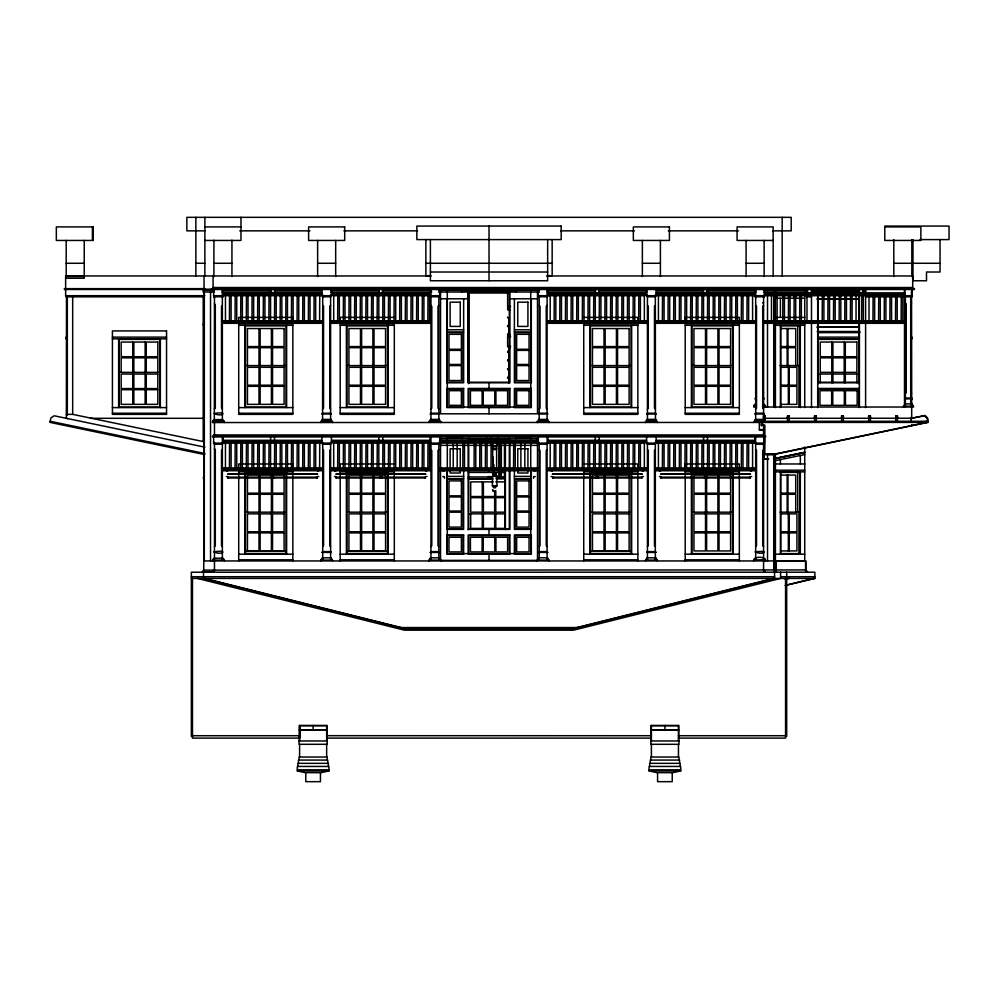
<?xml version="1.0" encoding="UTF-8"?>
<svg xmlns="http://www.w3.org/2000/svg" width="999" height="999" viewBox="0 0 999 999"><rect width="100%" height="100%" fill="white"/><g stroke="black" fill="none" stroke-linecap="round" stroke-linejoin="round"><path stroke-width="1.5" d="M468.156 382.804L468.169 292.045L468.156 382.792L509.877 382.792L509.877 292.033M468.731 292.045L468.731 382.242L509.315 382.23L509.315 291.184M761.463 425.774L761.463 421.278L927.859 421.278L927.859 422.402L773.151 454.632L762.924 454.632M762.587 425.187L762.587 422.402M765.259 418.294L765.259 415.784L763.573 415.784L763.573 417.969L765.259 417.969L765.259 421.328M761.463 424.2L761.463 425.399L763.86 425.399L763.86 459.153L768.506 459.153M764.847 453.946L764.847 425.187L761.463 425.187M765.259 417.969L765.259 415.784M787.524 421.328L787.512 415.784L789.21 415.784L789.21 418.281M789.21 421.328L789.21 415.784M814.585 421.328L814.572 415.784L816.27 415.784L816.27 418.281M816.27 421.328L816.27 415.784M841.645 421.316L841.633 415.784L843.331 415.784L843.331 418.281M843.331 421.316L843.331 415.784M868.705 421.316L868.693 415.784L870.391 415.784L870.391 418.281M870.391 421.316L870.391 415.784M895.766 421.316L895.753 415.784L897.452 415.784L897.452 418.281M897.452 421.316L897.452 415.784M508.466 307.58L507.904 308.429M775.911 569.929L776.023 570.629M222.777 419.605L214.048 419.605M764.447 404.707L763.573 403.908M764.272 558.516C762.899 556.905 756.443 556.78 754.982 558.516M763.86 569.929L764.31 570.729M774.562 569.929L776.023 572.215M776.498 572.215L776.373 571.253M657.717 295.692L912.412 295.692L911.687 296.815L912.399 289.498L911.687 296.815L865.609 296.815M911.687 296.815L911.587 290.959L911.687 296.815L912.412 289.498M764.56 418.306L911.862 418.231L910.638 418.344L911.263 421.353M753.983 405.669L753.708 407.03L755.681 407.03M224.051 421.69L223.539 420.591M224.051 560.102L223.951 559.328M753.708 560.938L753.708 560.102L765.271 559.577M765.409 560.102L765.159 559.328M807.542 572.215L807.267 571.253M203.759 569.929L202.023 572.215M213.998 558.204L222.827 558.204M430.731 413.261L430.407 413.961M212.874 420.929L212.775 421.69M753.833 405.669L754.495 405.094M753.833 559.577L754.757 558.653M322.202 413.911L322.49 413.261M538.686 413.911L538.973 413.261M646.927 413.911L647.215 413.261M755.169 413.911L755.456 413.261M904.844 398.751L905.131 398.089M214.148 419.792L212.912 420.729M222.365 296.815L223.202 295.692M222.365 297.652L223.202 296.528L223.202 289.211M330.607 296.815L331.443 295.692L331.443 289.498M438.848 296.815L439.697 295.692L439.697 289.498M331.443 436.913L331.443 443.119L330.607 444.243L322.665 444.193L321.865 443.119L321.865 436.913M547.09 296.815L547.939 295.692L547.939 289.498M438.848 444.243L439.697 443.119L439.697 436.913M655.332 296.815L656.181 295.692L656.181 289.498M763.573 296.815L764.422 295.692M763.573 297.652L764.422 296.528L764.422 289.498M655.332 444.243L656.181 443.119L656.181 436.913M764.422 436.913L764.422 443.119L763.573 444.243L755.644 444.193L754.832 443.106L754.832 436.9M213.062 420.729L212.637 421.69L224.188 421.69M213.062 559.14L212.775 560.102M753.945 405.419L754.757 404.745M754.982 404.607L755.681 403.908M222.365 305.432L221.516 306.281L221.516 408.166L222.365 409.016M214.473 408.166L215.309 407.317M214.473 409.016L215.309 408.166L215.309 306.281L214.473 305.432M330.607 305.432L329.757 306.281L329.757 408.166L330.607 409.016M222.365 449.6L221.516 450.449L221.516 545.716L222.365 546.565M322.714 409.016L323.551 408.166L323.551 306.281L322.714 305.432M438.848 305.432L437.999 306.281L437.999 408.166L438.848 409.016M214.473 546.565L215.309 545.716L215.309 450.449L214.473 449.6M330.607 449.6L329.757 450.449L329.757 545.716L330.607 546.565M430.956 409.016L431.793 408.166L431.793 306.281L430.956 305.432M547.09 305.432L546.241 306.281L546.241 408.166L547.09 409.016M322.714 546.565L323.551 545.716L323.551 450.449L322.714 449.6M438.848 449.6L437.999 450.449L437.999 545.716L438.848 546.565M539.198 409.016L540.047 408.166L540.047 306.281L539.198 305.432M655.332 305.432L654.482 306.281L654.482 408.166L655.332 409.016M430.956 546.565L431.793 545.716L431.793 450.449L430.956 449.6M547.09 449.6L546.241 450.449L546.241 545.716L547.09 546.565M647.439 409.016L648.289 408.166L648.289 306.281L647.439 305.432M762.724 303.022L763.573 302.173M763.573 305.432L762.724 306.281L762.724 408.166L763.573 409.016M539.198 546.565L540.047 545.716L540.047 450.449L539.198 449.6M655.332 449.6L654.482 450.449L654.482 545.716L655.332 546.565M755.681 409.016L756.53 408.166L756.53 306.281L755.681 305.432M647.439 546.565L648.289 545.716L648.289 450.449L647.439 449.6M763.573 449.6L762.724 450.449L762.724 545.716L763.573 546.565M910.713 303.871L911.563 303.022M905.356 393.506L906.205 392.657L906.205 303.871L905.356 303.022M755.681 546.565L756.53 545.716L756.53 450.449L755.681 449.6M322.165 552.36L322.49 551.673M430.407 552.36L430.731 551.673M538.648 552.36L538.973 551.673M646.89 552.36L647.215 551.673M213.199 560.102L214.473 559.04M321.441 560.102L322.565 559.04M429.682 560.102L430.806 557.817M537.924 560.102L539.06 557.817M646.166 560.102L647.302 557.817M754.407 560.102L755.544 557.817M213.287 571.116L212.737 572.215M754.495 559.003L753.983 560.102M213.911 558.516L212.637 560.102L224.188 560.102L223.539 559.003M213.736 570.729L214.186 569.929M576.923 627.547L773.438 578.421M785.439 585.277L814.073 578.421M785.276 585.501L814.872 578.421L814.872 572.215L191.358 572.215L191.358 736.413L192.482 736.413M321.016 772.652L328.908 770.953L328.908 766.445L297.34 766.445L297.34 770.953L305.232 772.652M672.802 772.652L680.694 770.953L680.694 766.445L649.125 766.445L649.125 770.953L657.017 772.652M910.638 418.344L925.249 415.559L927.509 417.932L927.859 421.278L927.172 417.969M913.186 418.007L925.249 415.559M922.227 422.202L927.846 421.153M775.336 453.946L926.735 422.402M775.411 458.678L804.732 452.572M775.411 460.651L804.732 454.557M785.114 579.32L789.472 578.421M231.106 294.817L229.408 294.817M248.014 294.817L246.316 294.817M276.061 294.842L274.513 294.817M293.119 294.817L291.421 294.817M310.027 294.817L308.341 294.817M332.018 294.543L333.703 294.543L333.703 321.066M344.98 294.817L343.294 294.817M361.75 294.842L360.339 294.842M390.085 294.817L388.386 294.817M406.993 294.817L405.444 294.842M423.901 294.817L422.215 294.817M555.831 294.817L554.133 294.817M572.739 294.817L571.053 294.817M589.647 294.817L587.961 294.817M617.844 294.817L616.146 294.817M634.615 294.842L633.066 294.817M656.743 294.543L658.428 294.543L658.428 321.066M669.567 294.842L668.156 294.842M686.625 294.817L684.927 294.817M703.533 294.817L701.835 294.817M731.718 294.817L730.032 294.817M748.638 294.817L746.94 294.817M754.133 294.842L752.584 294.543L752.584 321.066M773.026 294.842L771.478 294.543L771.478 321.066M778.658 294.842L777.11 294.543L777.11 321.066M812.487 294.842L811.076 294.842M857.592 294.842L856.043 294.543L856.043 321.066M231.106 442.245L229.408 442.245M248.014 442.245L246.316 442.245M276.061 442.27L274.513 442.245M293.119 442.245L291.421 442.245M310.027 442.245L308.341 442.245M332.018 441.958L333.703 441.958L333.703 468.481M344.98 442.245L343.294 442.245M361.75 442.27L360.339 442.27M390.085 442.245L388.386 442.245M406.993 442.245L405.444 442.27M423.901 442.245L422.215 442.245M447.44 442.27L446.029 442.27M469.992 442.27L468.581 442.27M475.774 442.245L474.075 442.245M498.176 442.27L496.628 441.958L496.628 468.481M509.453 442.27L508.054 442.27M520.879 442.245L519.18 441.958L520.879 441.958L520.879 468.481M526.373 442.27L524.825 441.958L524.825 468.481M532.005 442.27L530.594 442.27M555.831 442.245L554.133 442.245M572.739 442.245L571.053 442.245M589.647 442.245L587.961 442.245M617.844 442.245L616.146 442.245M634.615 442.27L633.066 442.245M656.743 441.958L658.428 441.958L658.428 468.481M669.567 442.27L668.156 442.27M686.625 442.245L684.927 442.245M703.533 442.245L701.835 442.245M731.718 442.245L730.032 442.245M748.638 442.245L746.94 442.245M754.133 442.27L752.584 441.958L752.584 468.481M755.681 397.702L754.969 398.826L755.681 398.826M204.882 226.91L240.971 226.91M884.777 226.91L920.866 226.91L920.866 240.447L884.777 240.447L884.777 226.074L949.05 226.074L949.05 239.598L919.979 239.598M204.882 230.856L186.85 230.856L186.85 217.332L791.196 217.332L791.196 230.856L772.814 230.856M239.748 230.856L309.927 230.856M343.906 230.856L417.545 230.856M560.701 230.856L634.34 230.856M668.319 230.856L738.511 230.856M204.882 240.447L240.971 240.447L240.971 217.332M773.151 240.447L737.075 240.447L737.075 226.91L773.151 226.91L773.151 275.961M66.196 263.274L84.241 263.274M195.866 263.274L204.882 263.274M213.911 263.274L231.943 263.274M317.632 263.274L335.676 263.274M425.874 263.274L552.16 263.274M642.369 263.274L660.401 263.274M746.091 263.274L764.135 263.274M893.805 263.274L911.837 263.274M912.974 263.274L939.672 263.274M430.394 272.015L547.652 272.015M430.394 275.674L425.874 275.674L425.874 239.598M547.652 275.674L552.16 275.674L552.16 239.598M431.206 275.961L65.634 275.961L65.634 288.649M546.515 275.961L912.686 275.961L912.686 288.649M66.196 276.523L84.241 276.523M213.062 287.525L912.686 287.525M204.882 288.649L64.373 288.649L64.373 289.498L204.882 289.498M204.033 289.211L213.624 289.211L213.624 296.528L214.473 297.652M214.473 290.334L203.197 290.334L203.197 292.033L214.211 292.033M222.365 290.334L271.578 290.334M274.7 290.334L321.516 290.334M330.881 290.334L379.258 290.334M382.38 290.334L430.756 290.334M438.549 290.334L539.485 290.334M547.29 290.334L595.666 290.334M598.788 290.334L647.165 290.334M656.53 290.334L703.333 290.334M706.455 290.334L755.681 290.334M763.573 290.334L806.418 290.334L806.418 292.033L763.823 292.033M811.488 290.334L859.427 290.334M862.524 290.334L865.609 290.334L865.609 407.604M461.076 291.184L516.97 291.184M811.488 291.184L859.427 291.184M862.524 291.184L865.609 291.184M221.978 292.033L271.703 292.033M274.7 292.033L321.516 292.033M330.756 292.033L379.258 292.033M382.03 292.033L431.768 292.033M438.549 292.033L539.485 292.033M547.29 292.033L595.791 292.033M598.788 292.033L647.165 292.033M656.468 292.033L703.333 292.033M706.256 292.033L756.043 292.033M811.488 292.033L859.427 292.033M862.512 292.033L865.609 292.033M507.142 292.095L508.616 292.095M468.731 292.432L509.465 292.432M818.268 292.432L858.99 292.432M223.202 292.869L321.865 292.869M331.443 292.869L430.107 292.869M468.581 292.844L507.817 292.844M547.939 292.869L646.59 292.869M656.181 292.869L754.832 292.869M764.422 292.869L904.52 292.869M223.202 294.28L321.865 294.28M331.443 294.28L430.107 294.28M547.939 294.28L646.59 294.28M656.181 294.28L754.832 294.28M764.422 294.28L904.52 294.28M764.422 294.842L904.52 294.842M204.882 295.692L65.647 295.692L65.647 289.498M320.329 295.692L213.624 295.692L214.473 296.815M321.865 289.498L321.865 295.692L331.443 295.692M332.992 295.692L439.697 295.692M538.349 289.498L538.349 295.692L645.054 295.692M646.59 289.498L646.59 295.692L656.181 295.692M66.346 296.815L65.647 295.692L66.346 296.815L203.334 296.815M214.423 296.765L222.402 296.765M322.665 296.765L330.644 296.765M430.906 296.765L438.886 296.765M539.148 296.765L547.127 296.765M647.389 296.765L655.369 296.765M755.644 296.765L763.611 296.765M806.892 296.815L811.488 296.815M775.411 298.226L804.732 298.226M440.534 298.788L468.156 298.788M509.877 298.788L537.499 298.788M817.219 298.788L858.903 298.788M817.132 299.076L858.99 299.076M510.626 306.343L507.629 306.343L507.629 292.033M508.179 306.443L509.877 306.443M508.179 306.668L509.877 306.668M507.742 307.492L509.877 307.492M508.753 309.278L507.629 309.278L507.629 308.429M507.742 309.478L509.877 309.478M508.179 310.302L509.877 310.302M394.305 317.395L340.184 317.395L340.184 320.504M583.728 317.395L637.849 317.395L637.849 320.504M775.411 317.395L804.869 317.395M222.365 320.779L322.714 320.779M330.607 320.779L430.956 320.779M547.09 320.779L647.439 320.779M655.332 320.779L755.681 320.779M763.573 320.779L905.356 320.779M222.365 321.066L322.714 321.066M330.607 321.066L430.956 321.066M547.09 321.066L647.439 321.066M655.332 321.066L755.681 321.066M763.573 321.066L905.356 321.066M222.365 322.477L322.714 322.477M330.607 322.477L430.956 322.477M547.09 322.477L647.439 322.477M655.332 322.477L755.681 322.477M763.573 322.477L905.356 322.477M222.365 322.752L322.714 322.752M330.607 322.752L430.956 322.752M547.09 322.752L647.439 322.752M655.332 322.752L755.681 322.752M763.573 322.752L905.356 322.752M222.365 323.314L322.714 323.314M330.607 323.314L430.956 323.314M547.09 323.314L647.439 323.314M655.332 323.314L755.681 323.314M763.573 323.314L905.356 323.314M204.32 323.601C202.959 322.889 202.959 325.999 204.32 325.287M508.753 324.825L507.904 325.674M238.711 325.287L292.832 325.287M340.184 325.287L394.305 325.287M583.728 325.287L637.849 325.287M685.214 325.287L739.335 325.287M775.411 325.287L804.732 325.287M508.753 325.674L507.629 325.674L507.629 326.523L508.753 326.523M780.057 325.849L799.949 325.849L799.949 407.03M817.132 326.985L858.99 326.985M817.219 327.26L858.903 327.26M780.943 328.534L795.728 328.534L795.728 346.578L780.943 346.578M446.74 329.795L463.648 329.795M514.385 329.795L531.306 329.795M67.333 330.931L66.758 337.125C65.097 336.538 65.659 340.047 67.333 338.823M910.713 330.931L911.275 337.125C912.949 336.538 912.387 340.047 910.713 338.823M817.219 331.493L858.903 331.493M817.831 331.768L859.839 331.768M446.74 332.055L463.648 332.055M514.385 332.055L531.306 332.055M447.302 332.617L463.086 332.617L463.086 382.23L447.302 382.23M530.744 332.617L514.96 332.617L514.96 382.23L530.744 382.23M817.831 332.617L859.839 332.617M508.753 333.454L507.904 334.29M508.753 334.29L507.629 334.29L507.629 335.14L508.753 335.14M508.004 334.478L509.877 334.478M508.503 335.577L509.877 335.577M508.503 335.851L509.877 335.851M508.004 336.401L509.877 336.401M510.626 336.613L507.629 336.613L507.629 346.453L510.626 346.453M112.425 337.125L166.546 337.125M817.906 337.125L859.19 337.125M112.425 338.823L166.546 338.823M817.694 338.823L859.415 338.823M818.256 339.385L858.853 339.385M508.254 346.778L509.877 346.778M508.254 347.24L509.877 347.24M780.943 347.702L795.728 347.702L795.728 365.597M508.841 348.501L509.877 348.501M508.753 350.699L507.904 351.536M508.753 351.536L507.629 351.536L507.629 352.385L508.753 352.385M508.753 359.315L507.904 360.164M508.753 360.164L507.629 360.164L507.629 361.001L508.753 361.001M245.479 365.597L286.064 365.597M346.953 365.597L387.55 365.597M590.496 365.597L631.093 365.597M691.97 365.597L732.567 365.597M780.057 365.597L798.913 365.597L798.913 407.03M780.581 367.295L796.927 367.295L796.927 385.189L780.581 385.189M508.753 367.932L507.904 368.781M508.753 368.781L507.629 368.781L507.629 369.63L508.753 369.63M119.193 372.365L159.79 372.365M818.256 374.051L858.853 374.051M508.753 376.561L507.904 377.41M508.753 377.41L507.629 377.41L507.629 378.246L508.753 378.246M818.256 382.23L858.853 382.23M817.694 382.792L859.415 382.792M780.581 386.313L796.927 386.313L796.927 404.358L780.581 404.358M817.694 388.436L859.415 388.436M447.302 388.998L463.086 388.998L463.086 407.03M530.744 388.998L514.96 388.998L514.96 407.03M818.256 388.998L858.853 388.998M905.356 398.039L911.612 398.039M763.573 398.826L764.272 398.826L763.623 397.702M753.708 406.193L755.681 406.193M762.512 406.193L765.409 406.193L764.135 404.607M762.587 407.03L913.536 407.03L913.536 406.193M112.425 407.604L166.546 407.604M238.711 407.604L292.832 407.604M340.184 407.604L394.305 407.604M583.728 407.604L637.849 407.604M685.214 407.604L739.335 407.604M322.665 413.211L330.657 413.211M430.906 413.211L438.898 413.211M112.425 413.236L166.546 413.236M238.711 413.236L292.832 413.236M340.184 413.236L394.305 413.236M539.148 413.211L547.14 413.211M583.728 413.236L637.849 413.236M647.389 413.211L655.381 413.211M685.214 413.236L739.335 413.236M755.681 413.211L763.623 413.211M66.346 414.36L72.677 414.36L203.371 441.595M787.512 417.969L789.21 417.969M814.572 417.969L816.27 417.969M841.633 417.969L843.331 417.969M868.693 417.969L870.391 417.969M895.753 417.969L897.452 417.969M90.509 418.306L203.334 418.306M763.998 419.405L755.256 419.405L753.708 422.54M547.227 420.641L539.06 420.641L539.06 419.405M763.711 420.641L755.544 420.641L755.544 419.405M753.845 421.69L763.96 421.69M764.847 421.69L765.409 421.166L764.635 420.542M927.859 422.402L212.5 422.54L212.5 421.69M759.34 429.62L763.86 429.62L763.86 425.399M763.86 429.907L759.34 429.907L759.34 422.54M763.573 434.94L213.624 434.94L213.624 436.076M462.599 437.762L447.302 437.762L447.302 553.608L530.744 553.608L530.744 437.762L515.434 437.762M468.731 439.011L509.465 439.011M223.202 440.297L321.865 440.297M331.443 440.297L430.107 440.297M439.697 440.297L538.349 440.297M547.939 440.297L646.59 440.297M656.181 440.297L754.832 440.297M223.202 441.708L321.865 441.708M331.443 441.708L430.107 441.708M439.697 441.708L538.349 441.708M547.939 441.708L646.59 441.708M656.181 441.708L754.832 441.708M213.624 436.9L213.624 443.119L320.329 443.119M321.865 443.119L331.443 443.119M332.992 443.119L645.054 443.119M646.59 436.913L646.59 443.119L656.181 443.119M657.717 443.119L764.422 443.119M438.886 444.193L430.906 444.193L430.107 443.119L430.107 436.913M647.389 444.193L655.369 444.193M440.534 445.367L468.156 445.367M470.129 445.367L491.758 445.367M501.036 445.367L508.004 445.367M509.877 445.367L537.499 445.367M492.957 445.716L496.366 445.716M492.957 445.941L496.366 445.941M492.519 446.765L496.803 446.765M492.519 448.751L496.803 448.751M492.957 449.575L496.366 449.575M762.587 453.946L776.473 453.946M768.506 458.866L763.86 458.866L763.86 454.632M394.305 463.973L340.184 463.973L340.184 560.938M583.728 463.973L637.849 463.973L637.849 560.938M775.411 463.973L804.869 463.973M222.365 468.206L322.714 468.206M330.607 468.206L430.956 468.206M438.848 468.206L539.198 468.206M547.09 468.206L647.439 468.206M655.332 468.206L755.681 468.206M222.365 468.481L322.714 468.481M330.607 468.481L430.956 468.481M438.848 468.481L539.198 468.481M547.09 468.481L647.439 468.481M655.332 468.481L755.681 468.481M222.365 469.892L322.714 469.892M330.607 469.892L430.956 469.892M438.848 469.892L539.198 469.892M547.09 469.892L647.439 469.892M655.332 469.892L755.681 469.892M222.365 470.179L322.714 470.179M330.607 470.179L430.956 470.179M438.848 470.179L539.198 470.179M547.09 470.179L647.439 470.179M655.332 470.179L755.681 470.179M775.411 470.179L804.732 470.179M225.749 470.379L228.284 470.379M271.266 470.379L273.801 470.379M316.795 470.379L319.33 470.379M333.991 470.379L336.526 470.379M379.508 470.379L382.043 470.379M425.037 470.379L427.572 470.379M442.232 470.379L444.767 470.379M487.749 470.379L490.284 470.379M533.279 470.379L535.814 470.379M550.474 470.379L553.009 470.379M595.991 470.379L598.526 470.379M641.52 470.379L644.055 470.379M658.716 470.379L661.251 470.379M704.233 470.379L706.768 470.379M749.762 470.379L752.297 470.379M222.365 470.741L322.714 470.741M330.607 470.741L430.956 470.741M438.848 470.741L539.198 470.741M547.09 470.741L647.439 470.741M655.332 470.741L755.681 470.741M226.598 470.941L227.422 470.941M272.128 470.941L272.939 470.941M317.657 470.941L318.469 470.941M334.852 470.941L335.664 470.941M380.369 470.941L381.181 470.941M425.899 470.941L426.71 470.941M443.094 470.941L443.906 470.941M488.611 470.941L489.435 470.941M534.14 470.941L534.952 470.941M551.336 470.941L552.147 470.941M596.853 470.941L597.677 470.941M642.382 470.941L643.194 470.941M659.577 470.941L660.389 470.941M705.094 470.941L705.918 470.941M750.624 470.941L751.435 470.941M238.711 471.865L292.832 471.865M340.184 471.865L394.305 471.865M583.728 471.865L637.849 471.865M685.214 471.865L739.335 471.865M775.411 471.865L804.732 471.865M468.381 472.427L505.069 472.427M780.057 472.427L799.949 472.427L799.949 553.608L780.806 553.608L780.806 472.427M492.794 473.751L496.528 473.751M492.794 474.113L493.718 474.113M493.281 474.85L496.028 474.85M493.281 475.124L496.028 475.124M780.943 475.112L795.728 475.112L795.728 493.156L780.943 493.156M493.281 475.499L493.968 475.499M492.794 475.674L496.528 475.674M446.74 476.373L463.648 476.373M514.385 476.373L531.306 476.373M226.336 476.585L227.697 476.585M271.853 476.585L273.214 476.585M317.382 476.585L318.743 476.585M334.578 476.585L335.939 476.585M380.095 476.585L381.456 476.585M425.624 476.585L426.985 476.585M442.819 476.585L444.18 476.585M488.336 476.585L489.697 476.585M533.866 476.585L535.227 476.585M551.061 476.585L552.422 476.585M596.578 476.585L597.939 476.585M642.107 476.585L643.468 476.585M659.303 476.585L660.664 476.585M704.819 476.585L706.181 476.585M750.349 476.585L751.71 476.585M273.526 476.86L273.664 478.246M379.795 476.86L379.657 478.246M381.768 476.86L381.905 478.246M488.036 476.86L487.899 478.246M490.01 476.86L490.147 478.246M596.278 476.86L596.141 478.246M598.251 476.86L598.389 478.246M704.382 476.86L704.382 478.246M204.32 476.948C202.959 476.236 202.959 479.345 204.32 478.633M468.381 476.948L492.844 476.948M495.904 476.948L505.069 476.948M227.997 477.147L317.07 477.147M336.238 477.147L425.312 477.147M552.722 477.147L641.795 477.147M660.963 477.147L750.037 477.147M227.997 477.984L317.07 477.984M336.238 477.984L425.312 477.984M552.722 477.984L641.795 477.984M660.963 477.984L750.037 477.984M496.915 478.184L505.157 478.184M496.915 478.471L505.157 478.471M446.74 478.633L463.648 478.633M468.156 478.633L492.882 478.633M495.979 478.633L505.244 478.633M514.385 478.633L531.306 478.633M447.302 479.195L463.086 479.195L463.086 528.808L447.302 528.808M468.731 479.195L492.782 479.195M530.744 479.195L514.96 479.195L514.96 528.808L530.744 528.808M493.244 481.88L483.379 481.88L483.379 496.528L494.655 496.528L494.655 490.671M495.791 481.88L504.458 481.88M492.407 485.726L496.915 485.726M493.031 486.426L493.843 486.426M493.031 486.513L496.278 486.513M493.031 486.888L493.843 486.888M493.618 487.774L495.704 487.774M780.943 494.28L795.728 494.28L795.728 512.175M504.458 496.528L495.791 496.528L495.791 490.671M504.458 497.664L495.791 497.664L495.791 512.175L504.458 512.175M245.479 512.175L286.064 512.175M346.953 512.175L387.55 512.175M590.496 512.175L631.093 512.175M691.97 512.175L732.567 512.175M780.057 512.175L798.913 512.175L798.913 553.608M468.731 513.873L504.807 513.873M780.581 513.873L796.927 513.873L796.927 531.768L780.581 531.768M504.458 528.384L495.791 528.384L495.791 513.873M468.156 529.37L509.877 529.37L509.877 438.611M780.581 532.892L796.927 532.892L796.927 550.936L780.581 550.936M447.302 535.576L463.086 535.576L463.086 553.608M530.744 535.576L514.96 535.576L514.96 553.608M245.479 551.361L286.064 551.361M346.953 551.361L387.55 551.361M590.496 551.361L631.093 551.361M322.665 551.61L330.657 551.61M430.906 551.61L438.898 551.61M539.148 551.61L547.14 551.61M647.389 551.61L655.381 551.61M238.711 554.183L292.832 554.183M340.184 554.183L394.305 554.183M583.728 554.183L637.849 554.183M685.214 554.183L739.335 554.183M775.411 554.183L804.732 554.183M238.711 559.815L292.832 559.815M340.184 559.815L394.305 559.815M583.728 559.815L637.849 559.815M685.214 559.815L739.335 559.815M203.759 560.938L805.856 560.938L805.856 571.166L806.98 572.215M213.099 572.215L203.471 572.215L203.471 578.421L404.932 628.783L573.114 628.783L774.562 578.421L774.562 572.215M191.358 576.723L774.562 576.723M780.606 576.723L814.872 576.723M191.358 578.421L814.872 578.421M399.987 627.547L578.046 627.547M299.6 725.699L326.935 725.699M651.385 725.699L678.446 725.699M299.313 729.994L326.935 729.994M651.098 729.994L678.721 729.994M299.6 730.207L326.661 730.207M651.385 730.207L678.446 730.207M192.482 735.714L299.875 735.714M326.661 735.689L651.385 735.714M678.446 735.714L785.564 735.714M785.564 736.413L786.688 736.413L786.688 572.215M326.661 738.111L651.385 738.111M678.446 738.111L785.564 738.111L785.564 578.421M297.34 769.829L328.908 769.829M649.125 769.829L680.694 769.829M297.34 770.953L328.908 770.953M649.125 770.953L680.694 770.953M867.457 294.842L869.005 294.543L869.005 321.066M818.268 294.543L816.72 294.842M805.444 294.842L806.992 294.543L806.992 321.066M767.532 294.543L765.971 294.842M646.028 294.543L644.343 294.543L644.343 321.066M548.638 294.842L550.187 294.543L550.187 321.066M321.303 294.543L319.755 294.505L319.605 321.066M223.776 294.817L225.462 294.543L225.462 321.066M646.028 441.958L644.343 441.958L644.343 468.481M548.638 442.27L550.187 441.958L550.187 468.481M457.167 442.245L458.866 441.958L457.167 441.958L457.167 468.481M451.673 442.27L453.221 441.958L453.221 468.481M321.303 441.958L319.755 441.933L319.605 468.481M223.776 442.245L225.462 441.958L225.462 468.481M66.209 418.281L67.87 418.631M204.882 447.177L54.208 415.784L50.874 417.969L49.95 422.377L204.658 454.607M50.175 421.278L204.882 453.509M204.62 578.421L401.123 627.547M197.44 578.421L404.495 630.182L573.551 630.182L780.606 578.421L780.606 572.215M927.584 418.643L924.05 415.559M764.135 558.516L765.122 559.14M764.759 571.116L765.309 572.215M911.787 398.089L912.112 398.788M763.798 413.261L764.123 413.961M655.556 413.261L655.881 413.961M547.315 413.261L547.639 413.961M655.556 551.673L655.881 552.36M439.073 413.261L439.398 413.961M547.315 551.673L547.639 552.36M330.831 413.261L331.156 413.961M439.073 551.673L439.398 552.36M330.831 551.673L331.156 552.36M763.573 559.04L764.847 560.102M655.469 559.04L656.593 560.102M547.227 559.04L548.351 560.102M440.109 560.102L438.986 557.817M331.868 560.102L330.744 557.817M223.626 560.102L222.502 557.817M910.713 392.657L911.563 393.506M762.724 391.82L763.573 392.657M214.473 303.871L215.309 304.72M214.473 448.751L215.309 449.6M806.418 570.629L806.131 569.929L203.484 570.129M764.984 405.232L765.309 405.931M223.776 420.729L224.101 421.428M754.832 295.692L755.681 296.815M755.681 297.652L754.832 296.528L754.832 289.211M646.59 295.692L647.439 296.815M538.349 295.692L539.198 296.815M646.59 443.119L647.439 444.243M430.956 296.815L430.107 295.692L430.107 289.498M321.865 295.692L322.714 296.815M213.624 443.106L214.473 444.243L222.402 444.193L223.202 443.106L223.202 436.9M493.106 490.846L492.694 490.072M493.106 491.221L492.619 489.635M905.231 296.815L904.52 289.498L904.507 320.529M776.26 572.215L775.761 560.938M492.707 456.456L493.231 472.714M895.753 415.784L895.766 418.281M868.693 415.784L868.705 418.281M841.633 415.784L841.645 418.281M814.572 415.784L814.585 418.281M787.512 415.784L787.524 418.281M763.573 415.784L763.573 418.294M214.473 422.54L214.473 421.69L214.473 434.94M940.034 239.598L940.034 272.015L926.498 272.015L926.498 280.756L912.974 280.756L912.974 239.598M912.262 398.838L904.657 398.838M911.837 239.598L911.837 276.523M911.563 295.504L911.7 418.768M911.687 424.65L911.687 425.774M911.275 338.823L911.275 404.545M911.001 296.815L911.001 403.933M910.713 295.704L910.713 404.545M905.356 295.504L905.356 407.03M904.507 323.639L904.507 407.442M903.383 406.193L903.383 407.03M902.834 321.066L902.834 294.543L901.285 294.505L901.135 321.066M897.189 321.066L897.189 294.543L895.641 294.505L895.504 321.066M893.805 239.598L893.805 276.523M891.558 321.066L891.558 294.543L890.009 294.505L889.859 321.066M885.913 321.066L885.913 294.543L884.365 294.505L884.227 321.066M880.281 321.066L880.281 294.543L878.733 294.505L878.583 321.066M874.637 321.066L874.637 294.543L873.089 294.505L872.951 321.066M863.361 289.498L863.361 292.869M863.361 321.066L863.361 294.543L861.812 294.505L861.675 321.066M859.415 289.498L859.415 407.604M858.853 291.184L858.853 383.841M858.853 388.474L858.853 407.03M856.88 374.051L856.88 382.767M852.097 321.066L852.097 294.543L850.536 294.505L850.399 321.066M846.453 321.066L846.453 294.543L844.904 294.505L844.767 321.066M845.316 374.051L845.316 382.767M844.192 374.051L844.192 382.767M840.821 321.066L840.821 294.543L839.26 294.505L839.123 321.066M835.176 321.066L835.176 294.543L833.628 294.505L833.491 321.066M832.916 374.051L832.916 382.767M831.792 374.051L831.792 382.767M829.545 321.066L829.545 294.543L827.996 294.505L827.846 321.066M823.9 321.066L823.9 294.543L822.352 294.505L822.214 321.066M820.229 374.051L820.229 382.767M818.256 291.184L818.256 383.841M818.256 388.474L818.256 407.03M817.694 292.033L817.694 407.604M811.5 289.498L811.5 292.869M811.488 295.692L811.488 407.604M807.554 289.498L807.554 292.869M805.569 289.498L805.569 290.334M805.569 560.938L805.569 570.804M804.732 289.148L804.732 320.504M804.732 407.604L804.732 323.601L775.411 323.601L775.411 407.604M804.732 446.953L804.732 561.013L775.411 561.013L775.411 454.17M801.348 321.066L801.348 294.543L799.799 294.505L799.662 321.066M800.336 325.287L800.336 407.604M800.336 455.469L800.336 463.973M800.336 471.865L800.336 554.183M797.726 325.849L797.726 365.759M797.726 472.427L797.726 512.337M795.716 321.066L795.716 294.543L794.168 294.505L794.03 321.066M790.072 321.066L790.072 294.543L788.523 294.505L788.386 321.066M789.148 367.295L789.148 385.189M789.148 386.313L789.148 404.358M789.148 513.873L789.148 531.768M789.148 532.892L789.148 550.936M788.348 367.295L788.348 385.189M788.348 386.313L788.348 404.358M788.348 513.873L788.348 531.768M788.348 532.892L788.348 550.936M787.961 328.534L787.961 346.578M787.961 347.702L787.961 365.597M787.961 475.112L787.961 493.156M787.961 494.28L787.961 512.175M787.162 328.534L787.162 346.578M787.162 347.702L787.162 365.597M787.162 475.112L787.162 493.156M787.162 494.28L787.162 512.175M784.44 321.066L784.44 294.543L782.891 294.505L782.754 321.066M782.18 217.332L782.18 275.961M780.806 325.849L780.806 407.03M780.406 298.226L780.406 317.395M780.406 325.287L780.406 407.604M780.406 459.615L780.406 463.973M780.406 471.865L780.406 554.183M776.111 290.334L776.111 292.033M775.873 560.938L775.873 570.804M775.761 289.498L775.761 290.334M775.411 292.033L775.411 320.504M774.849 290.334L774.849 292.033M774.287 292.033L774.287 407.167M774.287 570.804L774.287 454.408L767.519 454.408L767.519 560.938M774 289.498L774 290.334M774 560.938L774 570.804M773.726 292.033L773.726 407.167M773.726 454.408L773.726 560.938M767.519 292.033L767.519 407.167M765.546 406.193L765.546 407.03M765.546 560.102L765.546 560.938M764.272 414.011L754.969 414.011M764.135 240.447L764.135 276.523M763.573 296.416L763.573 421.291M763.573 425.636L763.573 436.076M763.573 442.557L763.573 559.502M763.573 560.938L763.573 570.804M761.463 421.278L761.463 422.402M755.681 289.498L755.681 421.041M755.681 436.076L755.681 559.502M755.544 403.908L755.544 405.132M750.037 476.885L750.037 478.246M748.638 321.066L748.638 294.543L747.077 294.505L746.94 321.066M748.638 468.481L748.638 441.958L747.077 441.933L746.94 468.481M746.091 240.447L746.091 276.523M742.994 321.066L742.994 294.543L741.445 294.505L741.308 321.066M742.994 468.481L742.994 441.958L741.445 441.933L741.308 468.481M739.335 320.504L739.335 317.395L685.214 317.395L685.214 320.504M739.335 560.938L739.335 463.973L685.214 463.973L685.214 560.938M737.362 321.066L737.362 294.543L735.813 294.505L735.664 321.066M737.362 468.481L737.362 441.958L735.813 441.933L735.664 468.481M733.129 325.287L733.129 407.604M733.129 471.865L733.129 554.183M731.718 321.066L731.718 294.543L730.169 294.505L730.032 321.066M731.718 468.481L731.718 441.958L730.169 441.933L730.032 468.481M730.594 365.597L730.594 347.702L719.03 347.702L719.03 365.597M730.594 512.175L730.594 494.28L719.03 494.28L719.03 512.175M726.086 321.066L726.086 294.543L724.537 294.505L724.387 321.066M726.086 468.481L726.086 441.958L724.537 441.933L724.387 468.481M720.441 321.066L720.441 294.543L718.893 294.505L718.756 321.066M720.441 468.481L720.441 441.958L718.893 441.933L718.756 468.481M717.906 365.597L717.906 347.702L706.63 347.702L706.63 365.597M717.906 512.175L717.906 494.28L706.63 494.28L706.63 512.175M714.809 321.066L714.809 294.543L713.261 294.505L713.111 321.066M714.809 468.481L714.809 441.958L713.261 441.933L713.111 468.481M709.165 321.066L709.165 294.543L707.617 294.505L707.479 321.066M709.165 468.481L709.165 441.958L707.617 441.933L707.479 468.481M707.479 289.498L707.479 292.869M707.479 436.913L707.479 440.297M705.506 365.597L705.506 347.702L693.943 347.702L693.943 365.597M705.506 512.175L705.506 494.28L693.943 494.28L693.943 512.175M703.533 289.498L703.533 292.869M703.533 321.066L703.533 294.543L701.985 294.505L701.835 321.066M703.533 436.913L703.533 440.297M703.533 468.481L703.533 441.958L701.985 441.933L701.835 468.481M697.889 321.066L697.889 294.543L696.34 294.505L696.203 321.066M697.889 468.481L697.889 441.958L696.34 441.933L696.203 468.481M692.257 321.066L692.257 294.543L690.709 294.505L690.571 321.066M692.257 468.481L692.257 441.958L690.709 441.933L690.571 468.481M691.408 325.287L691.408 407.604M691.408 471.865L691.408 554.183M686.625 321.066L686.625 294.543L685.064 294.505L684.927 321.066M686.625 468.481L686.625 441.958L685.064 441.933L684.927 468.481M680.981 321.066L680.981 294.543L679.432 294.505L679.295 321.066M680.981 468.481L680.981 441.958L679.432 441.933L679.295 468.481M680.132 766.445L680.132 763.336L649.687 763.336L649.687 766.445M679.57 763.336L679.57 760.077L650.262 760.077L650.262 763.336M679.008 760.077L679.008 757.03L650.824 757.03L650.824 760.077M678.721 740.921L678.721 725.474L651.098 725.474L651.098 740.921M678.446 725.499L678.446 740.971M678.446 744.305L678.446 757.03M675.349 321.066L675.349 294.543L673.788 294.505L673.651 321.066M675.349 468.481L675.349 441.958L673.788 441.933L673.651 468.481M669.705 321.066L669.705 294.543L668.156 294.505L668.019 321.066M669.705 468.481L669.705 441.958L668.156 441.933L668.019 468.481M664.909 725.474L664.909 730.207M664.073 321.066L664.073 294.543L662.524 294.505L662.374 321.066M664.073 468.481L664.073 441.958L662.524 441.933L662.374 468.481M660.963 476.885L660.963 478.246M660.401 240.447L660.401 276.523M657.305 421.69L657.305 422.54M657.305 560.102L657.305 560.938M656.031 414.011L646.728 414.011M656.031 552.422L646.728 552.422M655.332 294.905L655.469 420.641L647.302 420.641L647.302 419.405M655.332 442.557L655.332 559.502M651.385 725.499L651.385 740.971M651.385 744.305L651.385 757.03M647.439 294.905L647.439 419.53M647.439 442.557L647.439 559.502M645.466 421.69L645.466 422.54M645.466 560.102L645.466 560.938M642.369 240.447L642.369 276.523M641.795 476.885L641.795 478.246M640.396 321.066L640.396 294.543L638.836 294.505L638.698 321.066M640.396 468.481L640.396 441.958L638.836 441.933L638.698 468.481M634.752 321.066L634.752 294.543L633.204 294.505L633.066 321.066M634.752 468.481L634.752 441.958L633.204 441.933L633.066 468.481M631.655 325.287L631.655 407.604M631.655 471.865L631.655 554.183M629.12 321.066L629.12 294.543L627.559 294.505L627.422 321.066M629.12 365.597L629.12 347.702L617.557 347.702L617.557 365.597M629.12 468.481L629.12 441.958L627.559 441.933L627.422 468.481M629.12 512.175L629.12 494.28L617.557 494.28L617.557 512.175M623.476 321.066L623.476 294.543L621.927 294.505L621.79 321.066M623.476 468.481L623.476 441.958L621.927 441.933L621.79 468.481M617.844 321.066L617.844 294.543L616.296 294.505L616.146 321.066M617.844 468.481L617.844 441.958L616.296 441.933L616.146 468.481M616.433 365.597L616.433 347.702L605.157 347.702L605.157 365.597M616.433 512.175L616.433 494.28L605.157 494.28L605.157 512.175M612.2 321.066L612.2 294.543L610.651 294.505L610.514 321.066M612.2 468.481L612.2 441.958L610.651 441.933L610.514 468.481M606.568 321.066L606.568 294.543L605.019 294.505L604.87 321.066M606.568 468.481L606.568 441.958L605.019 441.933L604.87 468.481M604.033 365.597L604.033 347.702L592.469 347.702L592.469 365.597M604.033 512.175L604.033 494.28L592.469 494.28L592.469 512.175M600.923 321.066L600.923 294.543L599.375 294.505L599.238 321.066M600.923 468.481L600.923 441.958L599.375 441.933L599.238 468.481M599.238 289.498L599.238 292.869M599.238 436.913L599.238 440.297M595.292 289.498L595.292 292.869M595.292 321.066L595.292 294.543L593.743 294.505L593.593 321.066M595.292 436.913L595.292 440.297M595.292 468.481L595.292 441.958L593.743 441.933L593.593 468.481M589.934 325.287L589.934 407.604M589.934 471.865L589.934 554.183M589.647 321.066L589.647 294.543L588.099 294.505L587.961 321.066M589.647 468.481L589.647 441.958L588.099 441.933L587.961 468.481M584.015 321.066L584.015 294.543L582.467 294.505L582.317 321.066M584.015 468.481L584.015 441.958L582.467 441.933L582.317 468.481M583.728 470.129L583.728 560.938M578.371 321.066L578.371 294.543L576.823 294.505L576.685 321.066M578.371 468.481L578.371 441.958L576.823 441.933L576.685 468.481M572.739 321.066L572.739 294.543L571.191 294.505L571.053 321.066M572.739 468.481L572.739 441.958L571.191 441.933L571.053 468.481M567.107 321.066L567.107 294.543L565.546 294.505L565.409 321.066M567.107 468.481L567.107 441.958L565.546 441.933L565.409 468.481M561.463 321.066L561.463 294.543L559.915 294.505L559.777 321.066M561.463 468.481L561.463 441.958L559.915 441.933L559.777 468.481M555.831 321.066L555.831 294.543L554.27 294.505L554.133 321.066M555.831 468.481L555.831 441.958L554.27 441.933L554.133 468.481M552.722 476.885L552.722 478.246M549.063 421.69L549.063 422.54M549.063 560.102L549.063 560.938M547.939 436.913L547.939 443.119L547.09 444.243L539.148 444.193L538.349 443.119L538.349 436.913M547.789 414.011L538.486 414.011M547.789 552.422L538.486 552.422M547.652 239.598L547.652 280.756L430.394 280.756L430.394 239.598M547.09 289.498L547.09 421.041M547.09 436.913L547.09 559.502M539.198 296.416L539.198 419.53M539.198 442.557L539.198 559.502M537.499 292.033L537.499 413.798L440.534 413.798L440.534 292.033M537.225 421.69L537.225 422.54M537.225 560.102L537.225 560.938M533.553 476.885L533.553 478.246M531.306 298.788L531.306 382.792L514.385 382.792L514.385 298.788M531.306 470.179L531.306 529.37L514.385 529.37L514.385 470.179M530.744 291.184L530.744 407.03L447.302 407.03L447.302 291.184M516.083 289.498L516.083 292.033M516.083 436.913L516.083 438.611M515.234 468.481L515.234 441.958L513.686 441.933L513.548 468.481M509.315 407.03L509.315 388.998L468.731 388.998L468.731 407.03M509.315 437.762L509.315 528.871L468.731 528.808L468.731 437.762M509.315 553.608L509.315 535.576L468.731 535.576L468.731 553.608M508.753 318.306L508.753 337.163M508.753 345.791L508.753 383.216M507.629 317.045L507.629 317.894M505.369 438.611L505.369 529.62M504.807 438.611L504.807 528.871M504.458 438.611L504.458 478.471M501.348 438.611L501.348 478.471M499.8 438.611L499.8 478.471M498.813 438.611L498.813 478.471M498.039 437.762L498.039 438.611M496.915 438.611L496.915 445.616L492.407 445.616L492.407 438.611M494.655 513.873L494.655 528.384L483.379 528.384L483.379 513.873M493.881 464.672L493.881 475.399M492.682 468.481L492.682 441.958L491.133 441.933L490.996 468.481M490.996 436.913L490.996 440.297M489.023 226.074L489.023 280.756M489.023 382.792L489.023 388.436M489.023 407.604L489.023 413.798M489.023 529.37L489.023 535.014M489.023 554.183L489.023 560.377M487.05 436.913L487.05 440.297M487.05 468.481L487.05 441.958L485.502 441.933L485.352 468.481M482.255 513.873L482.255 528.384L470.704 528.384L470.704 513.873M481.406 468.481L481.406 441.958L479.857 441.933L479.72 468.481M475.774 468.481L475.774 441.958L474.225 441.933L474.075 468.481M468.731 291.184L468.731 383.728M468.156 438.611L468.156 529.62M464.498 468.481L464.498 441.958L462.949 441.933L462.812 468.481M463.648 298.788L463.648 382.792L446.74 382.792L446.74 298.788M463.648 470.179L463.648 529.37L446.74 529.37L446.74 470.179M461.963 289.498L461.963 292.033M461.963 436.913L461.963 438.611M444.48 476.885L444.48 478.246M440.821 421.69L440.821 422.54M440.821 560.102L440.821 560.938M439.548 414.011L430.244 414.011M439.548 552.422L430.244 552.422M438.986 419.405L438.986 420.641L430.806 420.641L430.806 419.405M438.848 296.416L438.848 419.53M438.848 442.557L438.848 559.502M430.956 289.498L430.956 421.041M430.956 436.913L430.956 559.502M429.545 321.066L429.545 294.543L427.997 294.505L427.847 321.066M429.545 468.481L429.545 441.958L427.997 441.933L427.847 468.481M428.983 421.69L428.983 422.54M428.983 560.102L428.983 560.938M425.312 476.885L425.312 478.246M423.901 321.066L423.901 294.543L422.352 294.505L422.215 321.066M423.901 468.481L423.901 441.958L422.352 441.933L422.215 468.481M418.269 321.066L418.269 294.543L416.72 294.505L416.583 321.066M418.269 468.481L418.269 441.958L416.72 441.933L416.583 468.481M412.637 321.066L412.637 294.543L411.076 294.505L410.939 321.066M412.637 468.481L412.637 441.958L411.076 441.933L410.939 468.481M406.993 321.066L406.993 294.543L405.444 294.505L405.307 321.066M406.993 468.481L406.993 441.958L405.444 441.933L405.307 468.481M401.361 321.066L401.361 294.543L399.8 294.505L399.662 321.066M401.361 468.481L401.361 441.958L399.8 441.933L399.662 468.481M395.716 321.066L395.716 294.543L394.168 294.505L394.031 321.066M395.716 468.481L395.716 441.958L394.168 441.933L394.031 468.481M394.305 470.129L394.305 560.938M390.085 321.066L390.085 294.543L388.536 294.505L388.386 321.066M390.085 468.481L390.085 441.958L388.536 441.933L388.386 468.481M388.112 325.287L388.112 407.604M388.112 471.865L388.112 554.183M385.577 365.597L385.577 347.702L374.013 347.702L374.013 365.597M385.577 512.175L385.577 494.28L374.013 494.28L374.013 512.175M384.44 321.066L384.44 294.543L382.892 294.505L382.754 321.066M384.44 468.481L384.44 441.958L382.892 441.933L382.754 468.481M382.754 289.498L382.754 292.869M382.754 436.913L382.754 440.297M378.808 289.498L378.808 292.869M378.808 321.066L378.808 294.543L377.26 294.505L377.11 321.066M378.808 436.913L378.808 440.297M378.808 468.481L378.808 441.958L377.26 441.933L377.11 468.481M373.164 321.066L373.164 294.543L371.616 294.505L371.478 321.066M373.164 468.481L373.164 441.958L371.616 441.933L371.478 468.481M372.889 365.597L372.889 347.702L361.613 347.702L361.613 365.597M372.889 512.175L372.889 494.28L361.613 494.28L361.613 512.175M367.532 321.066L367.532 294.543L365.984 294.505L365.834 321.066M367.532 468.481L367.532 441.958L365.984 441.933L365.834 468.481M361.888 321.066L361.888 294.543L360.339 294.505L360.202 321.066M361.888 468.481L361.888 441.958L360.339 441.933L360.202 468.481M360.489 365.597L360.489 347.702L348.926 347.702L348.926 365.597M360.489 512.175L360.489 494.28L348.926 494.28L348.926 512.175M356.256 321.066L356.256 294.543L354.707 294.505L354.558 321.066M356.256 468.481L356.256 441.958L354.707 441.933L354.558 468.481M350.612 321.066L350.612 294.543L349.063 294.505L348.926 321.066M350.612 468.481L350.612 441.958L349.063 441.933L348.926 468.481M346.391 325.287L346.391 407.604M346.391 471.865L346.391 554.183M344.98 321.066L344.98 294.543L343.431 294.505L343.294 321.066M344.98 468.481L344.98 441.958L343.431 441.933L343.294 468.481M339.348 321.066L339.348 294.543L337.787 294.505L337.65 321.066M339.348 468.481L339.348 441.958L337.787 441.933L337.65 468.481M336.238 476.885L336.238 478.246M335.676 240.447L335.676 276.523M332.58 421.69L332.58 422.54M332.58 560.102L332.58 560.938M331.306 414.011L322.003 414.011M331.306 552.422L322.003 552.422M330.744 419.405L330.744 420.641L322.565 420.641L322.714 294.905M330.607 294.905L330.607 419.53M330.607 442.557L330.607 559.502M328.346 766.445L328.346 763.336L297.902 763.336L297.902 766.445M327.784 763.336L327.784 760.077L298.464 760.077L298.464 763.336M327.222 760.077L327.222 757.03L299.038 757.03L299.038 760.077M326.935 740.921L326.935 725.474L299.313 725.474L299.313 740.921M326.661 725.499L326.661 740.971M326.661 744.305L326.661 757.03M322.714 442.557L322.714 559.502M320.741 421.69L320.741 422.54M320.741 560.102L320.741 560.938M317.632 240.447L317.632 276.523M317.07 476.885L317.07 478.246M315.659 321.066L315.659 294.543L314.111 294.505L313.973 321.066M315.659 468.481L315.659 441.958L314.111 441.933L313.973 468.481M313.124 725.474L313.124 730.207M310.027 321.066L310.027 294.543L308.479 294.505L308.341 321.066M310.027 468.481L310.027 441.958L308.479 441.933L308.341 468.481M304.383 321.066L304.383 294.543L302.834 294.505L302.697 321.066M304.383 468.481L304.383 441.958L302.834 441.933L302.697 468.481M299.875 725.699L299.875 738.111L192.482 738.111L192.482 578.421M299.6 725.499L299.6 740.971M299.6 744.305L299.6 757.03M298.751 321.066L298.751 294.543L297.202 294.505L297.065 321.066M298.751 468.481L298.751 441.958L297.202 441.933L297.065 468.481M293.119 321.066L293.119 294.543L291.558 294.505L291.421 321.066M293.119 468.481L293.119 441.958L291.558 441.933L291.421 468.481M292.832 320.504L292.832 317.395L238.711 317.395L238.711 320.504M292.832 560.938L292.832 463.973L238.711 463.973L238.711 560.938M287.475 321.066L287.475 294.543L285.926 294.505L285.789 321.066M287.475 468.481L287.475 441.958L285.926 441.933L285.789 468.481M286.626 325.287L286.626 407.604M286.626 471.865L286.626 554.183M284.091 365.597L284.091 347.702L272.54 347.702L272.54 365.597M284.091 512.175L284.091 494.28L272.54 494.28L272.54 512.175M281.843 321.066L281.843 294.543L280.282 294.505L280.145 321.066M281.843 468.481L281.843 441.958L280.282 441.933L280.145 468.481M276.199 321.066L276.199 294.543L274.65 294.505L274.513 321.066M276.199 468.481L276.199 441.958L274.65 441.933L274.513 468.481M274.513 289.498L274.513 292.869M274.513 436.913L274.513 440.297M271.403 365.597L271.403 347.702L260.14 347.702L260.14 365.597M271.403 512.175L271.403 494.28L260.14 494.28L260.14 512.175M270.567 289.498L270.567 292.869M270.567 321.066L270.567 294.543L269.018 294.505L268.868 321.066M270.567 436.913L270.567 440.297M270.567 468.481L270.567 441.958L269.018 441.933L268.868 468.481M264.922 321.066L264.922 294.543L263.374 294.505L263.237 321.066M264.922 468.481L264.922 441.958L263.374 441.933L263.237 468.481M259.29 321.066L259.29 294.543L257.742 294.505L257.592 321.066M259.29 468.481L259.29 441.958L257.742 441.933L257.592 468.481M259.003 365.597L259.003 347.702L247.452 347.702L247.452 365.597M259.003 512.175L259.003 494.28L247.452 494.28L247.452 512.175M253.646 321.066L253.646 294.543L252.098 294.505L251.96 321.066M253.646 468.481L253.646 441.958L252.098 441.933L251.96 468.481M248.014 321.066L248.014 294.543L246.466 294.505L246.316 321.066M248.014 468.481L248.014 441.958L246.466 441.933L246.316 468.481M244.917 325.287L244.917 407.604M244.917 471.865L244.917 554.183M242.37 321.066L242.37 294.543L240.821 294.505L240.684 321.066M242.37 468.481L242.37 441.958L240.821 441.933L240.684 468.481M236.738 321.066L236.738 294.543L235.19 294.505L235.052 321.066M236.738 468.481L236.738 441.958L235.19 441.933L235.052 468.481M231.943 240.197L231.943 276.523M231.106 321.066L231.106 294.543L229.545 294.505L229.408 321.066M231.106 468.481L231.106 441.958L229.545 441.933L229.408 468.481M227.997 476.885L227.997 478.246M224.338 421.69L224.338 422.54M224.338 560.102L224.338 560.938M222.502 419.405L222.502 420.641L214.323 420.641L214.473 296.353M222.365 289.498L222.365 421.103M222.365 436.076L222.365 559.502M214.473 442.32L214.473 559.502M214.473 560.938L214.473 570.804M213.911 240.197L213.911 276.523M213.062 275.961L213.062 288.649M212.5 560.102L212.5 560.938M210.527 292.033L210.527 560.938M204.882 217.332L204.882 275.961M204.32 292.033L204.32 560.938M204.033 275.961L204.033 290.334M203.759 292.033L203.759 570.804M203.197 296.815L203.197 441.558M195.866 217.332L195.866 275.961M160.352 338.823L160.352 407.604M157.817 372.365L157.817 357.854L146.254 357.854L146.254 372.365M145.13 372.365L145.13 357.854L133.854 357.854L133.854 372.365M132.73 372.365L132.73 357.854L121.166 357.854L121.166 372.365M118.631 338.823L118.631 407.604M92.42 226.91L92.42 240.447M84.241 240.447L84.241 278.221L66.196 278.221L66.196 240.447M72.677 296.815L72.677 414.36M67.333 295.704L67.333 415.209M67.045 296.815L67.045 414.36M66.758 338.823L66.758 414.36M66.483 296.815L66.346 418.306M331.031 419.405L332.442 421.69L320.879 421.69L322.29 419.405L331.031 419.405M331.031 557.817L332.442 560.102L320.879 560.102L322.29 557.817L331.031 557.817M439.273 419.405L440.684 421.69L429.12 421.69L430.532 419.405L439.273 419.405M439.273 557.817L440.684 560.102L429.12 560.102L430.532 557.817L439.273 557.817M547.514 419.405L548.926 421.69L537.362 421.69L538.773 419.405L547.514 419.405M547.514 557.817L548.926 560.102L537.362 560.102L538.773 557.817L547.514 557.817M655.756 419.405L657.167 421.69L645.604 421.69L647.015 419.405L655.756 419.405M655.756 557.817L657.167 560.102L645.604 560.102L647.015 557.817L655.756 557.817M911.837 403.908L913.248 406.193L903.67 406.193L905.082 403.908L911.837 403.908M214.073 413.486C222.103 417.607 229.133 410.951 214.073 413.486M214.073 551.885C222.003 556.006 229.046 549.238 214.073 551.885M755.281 551.885C762.162 555.681 771.303 549.775 755.281 551.885M804.732 452.31L775.411 458.391L804.732 452.285M440.397 441.933L441.945 442.245L440.397 441.933M502.41 441.933L503.958 442.245L502.41 441.933M536.238 441.933L537.787 442.245L536.238 441.933M561.188 226.074L416.858 226.074L416.858 239.598L561.188 239.598L561.188 226.074M93.257 226.91L56.331 226.91L56.331 240.447L93.257 240.447L93.257 226.91M344.692 226.91L308.616 226.91L308.616 240.447L344.692 240.447L344.692 226.91M669.43 226.91L633.341 226.91L633.341 240.447L669.43 240.447L669.43 226.91M914.385 288.649L211.363 288.649L211.363 289.498L914.385 289.498L914.385 288.649M460.264 302.173L450.124 302.173L450.124 326.423L460.264 326.423L460.264 302.173M527.922 302.173L517.769 302.173L517.769 326.423L527.922 326.423L527.922 302.173M292.832 323.601L238.711 323.601L238.711 414.36L292.832 414.36L292.832 323.551M394.305 323.601L340.184 323.601L340.184 414.36L394.305 414.36L394.305 323.551M637.849 323.601L583.728 323.601L583.728 414.36L637.849 414.36L637.849 323.551M739.335 323.601L685.214 323.601L685.214 414.36L739.335 414.36L739.335 323.551M286.064 325.849L245.479 325.849L245.479 407.03L286.064 407.03L286.064 325.849M387.55 325.849L346.953 325.849L346.953 407.03L387.55 407.03L387.55 325.849M631.093 325.849L590.496 325.849L590.496 407.03L631.093 407.03L631.093 325.849M732.567 325.849L691.97 325.849L691.97 407.03L732.567 407.03L732.567 325.849M259.003 328.534L247.452 328.534L247.452 346.578L259.003 346.578L259.003 328.534M271.403 328.534L260.14 328.534L260.14 346.578L271.403 346.578L271.403 328.534M284.091 328.534L272.54 328.534L272.54 346.578L284.091 346.578L284.091 328.534M360.489 328.534L348.926 328.534L348.926 346.578L360.489 346.578L360.489 328.534M372.889 328.534L361.613 328.534L361.613 346.578L372.889 346.578L372.889 328.534M385.577 328.534L374.013 328.534L374.013 346.578L385.577 346.578L385.577 328.534M604.033 328.534L592.469 328.534L592.469 346.578L604.033 346.578L604.033 328.534M616.433 328.534L605.157 328.534L605.157 346.578L616.433 346.578L616.433 328.534M629.12 328.534L617.557 328.534L617.557 346.578L629.12 346.578L629.12 328.534M705.506 328.534L693.943 328.534L693.943 346.578L705.506 346.578L705.506 328.534M717.906 328.534L706.63 328.534L706.63 346.578L717.906 346.578L717.906 328.534M730.594 328.534L719.03 328.534L719.03 346.578L730.594 346.578L730.594 328.534M166.546 330.931L112.425 330.931L112.425 414.36L166.546 414.36L166.546 330.931M461.401 334.315L448.988 334.315L448.988 349.25L461.401 349.25L461.401 334.315M529.045 334.315L516.645 334.315L516.645 349.25L529.045 349.25L529.045 334.315M159.79 339.385L119.193 339.385L119.193 407.03L159.79 407.03L159.79 339.385M132.73 342.058L121.166 342.058L121.166 356.718L132.73 356.718L132.73 342.058M145.13 342.058L133.854 342.058L133.854 356.718L145.13 356.718L145.13 342.058M157.817 342.058L146.254 342.058L146.254 356.718L157.817 356.718L157.817 342.058M831.792 342.058L820.229 342.058L820.229 356.718L831.792 356.718L831.792 342.058M844.192 342.058L832.916 342.058L832.916 356.718L844.192 356.718L844.192 342.058M856.88 342.058L845.316 342.058L845.316 356.718L856.88 356.718L856.88 342.058M461.401 350.374L448.988 350.374L448.988 364.473L461.401 364.473L461.401 350.374M529.045 350.374L516.645 350.374L516.645 364.473L529.045 364.473L529.045 350.374M831.792 357.854L820.229 357.854L820.229 372.365L831.792 372.365L831.792 357.854M844.192 357.854L832.916 357.854L832.916 372.365L844.192 372.365L844.192 357.854M856.88 357.854L845.316 357.854L845.316 372.365L856.88 372.365L856.88 357.854M461.401 365.597L448.988 365.597L448.988 380.544L461.401 380.544L461.401 365.597M529.045 365.597L516.645 365.597L516.645 380.544L529.045 380.544L529.045 365.597M259.003 367.295L247.452 367.295L247.452 385.189L259.003 385.189L259.003 367.295M271.403 367.295L260.14 367.295L260.14 385.189L271.403 385.189L271.403 367.295M284.091 367.295L272.54 367.295L272.54 385.189L284.091 385.189L284.091 367.295M360.489 367.295L348.926 367.295L348.926 385.189L360.489 385.189L360.489 367.295M372.889 367.295L361.613 367.295L361.613 385.189L372.889 385.189L372.889 367.295M385.577 367.295L374.013 367.295L374.013 385.189L385.577 385.189L385.577 367.295M604.033 367.295L592.469 367.295L592.469 385.189L604.033 385.189L604.033 367.295M616.433 367.295L605.157 367.295L605.157 385.189L616.433 385.189L616.433 367.295M629.12 367.295L617.557 367.295L617.557 385.189L629.12 385.189L629.12 367.295M705.506 367.295L693.943 367.295L693.943 385.189L705.506 385.189L705.506 367.295M717.906 367.295L706.63 367.295L706.63 385.189L717.906 385.189L717.906 367.295M730.594 367.295L719.03 367.295L719.03 385.189L730.594 385.189L730.594 367.295M132.73 374.051L121.166 374.051L121.166 388.574L132.73 388.574L132.73 374.051M145.13 374.051L133.854 374.051L133.854 388.574L145.13 388.574L145.13 374.051M157.817 374.051L146.254 374.051L146.254 388.574L157.817 388.574L157.817 374.051M259.003 386.313L247.452 386.313L247.452 404.358L259.003 404.358L259.003 386.313M271.403 386.313L260.14 386.313L260.14 404.358L271.403 404.358L271.403 386.313M284.091 386.313L272.54 386.313L272.54 404.358L284.091 404.358L284.091 386.313M360.489 386.313L348.926 386.313L348.926 404.358L360.489 404.358L360.489 386.313M372.889 386.313L361.613 386.313L361.613 404.358L372.889 404.358L372.889 386.313M385.577 386.313L374.013 386.313L374.013 404.358L385.577 404.358L385.577 386.313M604.033 386.313L592.469 386.313L592.469 404.358L604.033 404.358L604.033 386.313M616.433 386.313L605.157 386.313L605.157 404.358L616.433 404.358L616.433 386.313M629.12 386.313L617.557 386.313L617.557 404.358L629.12 404.358L629.12 386.313M705.506 386.313L693.943 386.313L693.943 404.358L705.506 404.358L705.506 386.313M717.906 386.313L706.63 386.313L706.63 404.358L717.906 404.358L717.906 386.313M730.594 386.313L719.03 386.313L719.03 404.358L730.594 404.358L730.594 386.313M463.648 388.436L446.74 388.436L446.74 407.604L463.648 407.604L463.648 388.436M509.877 388.436L468.156 388.436L468.156 407.604L509.877 407.604L509.877 388.436M531.306 388.436L514.385 388.436L514.385 407.604L531.306 407.604L531.306 388.436M132.73 389.697L121.166 389.697L121.166 404.358L132.73 404.358L132.73 389.697M145.13 389.697L133.854 389.697L133.854 404.358L145.13 404.358L145.13 389.697M157.817 389.697L146.254 389.697L146.254 404.358L157.817 404.358L157.817 389.697M461.401 390.684L448.988 390.684L448.988 405.344L461.401 405.344L461.401 390.684M482.117 390.684L470.417 390.684L470.417 405.344L482.117 405.344L482.117 390.684M494.805 390.684L483.241 390.684L483.241 405.344L494.805 405.344L494.805 390.684M507.629 390.684L495.929 390.684L495.929 405.344L507.629 405.344L507.629 390.684M529.045 390.684L516.645 390.684L516.645 405.344L529.045 405.344L529.045 390.684M831.643 390.684L819.954 390.684L819.954 405.344L831.643 405.344L831.643 390.684M844.33 390.684L832.779 390.684L832.779 405.344L844.33 405.344L844.33 390.684M857.154 390.684L845.454 390.684L845.454 405.344L857.154 405.344L857.154 390.684M765.546 436.076L212.5 436.076L212.5 436.913L765.546 436.913L765.546 436.076M537.499 438.611L440.534 438.611L440.534 560.377L537.499 560.377L537.499 438.611M460.264 448.751L450.124 448.751L450.124 473.002L460.264 473.002L460.264 448.751M527.922 448.751L517.769 448.751L517.769 473.002L527.922 473.002L527.922 448.751M286.064 472.427L245.479 472.427L245.479 553.608L286.064 553.608L286.064 472.427M387.55 472.427L346.953 472.427L346.953 553.608L387.55 553.608L387.55 472.427M631.093 472.427L590.496 472.427L590.496 553.608L631.093 553.608L631.093 472.427M732.567 472.427L691.97 472.427L691.97 553.608L732.567 553.608L732.567 472.427M317.495 474.163L227.585 474.163L317.495 474.238M425.736 474.163L335.826 474.163L425.736 474.238M642.22 474.163L552.31 474.163L642.22 474.238M750.461 474.163L660.551 474.163L750.461 474.238M259.003 475.112L247.452 475.112L247.452 493.156L259.003 493.156L259.003 475.112M271.403 475.112L260.14 475.112L260.14 493.156L271.403 493.156L271.403 475.112M284.091 475.112L272.54 475.112L272.54 493.156L284.091 493.156L284.091 475.112M360.489 475.112L348.926 475.112L348.926 493.156L360.489 493.156L360.489 475.112M372.889 475.112L361.613 475.112L361.613 493.156L372.889 493.156L372.889 475.112M385.577 475.112L374.013 475.112L374.013 493.156L385.577 493.156L385.577 475.112M604.033 475.112L592.469 475.112L592.469 493.156L604.033 493.156L604.033 475.112M616.433 475.112L605.157 475.112L605.157 493.156L616.433 493.156L616.433 475.112M629.12 475.112L617.557 475.112L617.557 493.156L629.12 493.156L629.12 475.112M705.506 475.112L693.943 475.112L693.943 493.156L705.506 493.156L705.506 475.112M717.906 475.112L706.63 475.112L706.63 493.156L717.906 493.156L717.906 475.112M730.594 475.112L719.03 475.112L719.03 493.156L730.594 493.156L730.594 475.112M496.915 475.886L492.407 475.886L492.407 486.101L496.915 486.101L496.915 475.886M461.401 480.894L448.988 480.894L448.988 495.829L461.401 495.829L461.401 480.894M529.045 480.894L516.645 480.894L516.645 495.829L529.045 495.829L529.045 480.894M482.255 481.88L470.704 481.88L470.704 496.528L482.255 496.528L482.255 481.88M461.401 496.953L448.988 496.953L448.988 511.051L461.401 511.051L461.401 496.953M529.045 496.953L516.645 496.953L516.645 511.051L529.045 511.051L529.045 496.953M482.255 497.664L470.704 497.664L470.704 512.175L482.255 512.175L482.255 497.664M494.655 497.664L483.379 497.664L483.379 512.175L494.655 512.175L494.655 497.664M461.401 512.175L448.988 512.175L448.988 527.122L461.401 527.122L461.401 512.175M529.045 512.175L516.645 512.175L516.645 527.122L529.045 527.122L529.045 512.175M259.003 513.873L247.452 513.873L247.452 531.768L259.003 531.768L259.003 513.873M271.403 513.873L260.14 513.873L260.14 531.768L271.403 531.768L271.403 513.873M284.091 513.873L272.54 513.873L272.54 531.768L284.091 531.768L284.091 513.873M360.489 513.873L348.926 513.873L348.926 531.768L360.489 531.768L360.489 513.873M372.889 513.873L361.613 513.873L361.613 531.768L372.889 531.768L372.889 513.873M385.577 513.873L374.013 513.873L374.013 531.768L385.577 531.768L385.577 513.873M604.033 513.873L592.469 513.873L592.469 531.768L604.033 531.768L604.033 513.873M616.433 513.873L605.157 513.873L605.157 531.768L616.433 531.768L616.433 513.873M629.12 513.873L617.557 513.873L617.557 531.768L629.12 531.768L629.12 513.873M705.506 513.873L693.943 513.873L693.943 531.768L705.506 531.768L705.506 513.873M717.906 513.873L706.63 513.873L706.63 531.768L717.906 531.768L717.906 513.873M730.594 513.873L719.03 513.873L719.03 531.768L730.594 531.768L730.594 513.873M259.003 532.892L247.452 532.892L247.452 550.936L259.003 550.936L259.003 532.892M271.403 532.892L260.14 532.892L260.14 550.936L271.403 550.936L271.403 532.892M284.091 532.892L272.54 532.892L272.54 550.936L284.091 550.936L284.091 532.892M360.489 532.892L348.926 532.892L348.926 550.936L360.489 550.936L360.489 532.892M372.889 532.892L361.613 532.892L361.613 550.936L372.889 550.936L372.889 532.892M385.577 532.892L374.013 532.892L374.013 550.936L385.577 550.936L385.577 532.892M604.033 532.892L592.469 532.892L592.469 550.936L604.033 550.936L604.033 532.892M616.433 532.892L605.157 532.892L605.157 550.936L616.433 550.936L616.433 532.892M629.12 532.892L617.557 532.892L617.557 550.936L629.12 550.936L629.12 532.892M705.506 532.892L693.943 532.892L693.943 550.936L705.506 550.936L705.506 532.892M717.906 532.892L706.63 532.892L706.63 550.936L717.906 550.936L717.906 532.892M730.594 532.892L719.03 532.892L719.03 550.936L730.594 550.936L730.594 532.892M463.648 535.014L446.74 535.014L446.74 554.183L463.648 554.183L463.648 535.014M509.877 535.014L468.156 535.014L468.156 554.183L509.877 554.183L509.877 535.014M531.306 535.014L514.385 535.014L514.385 554.183L531.306 554.183L531.306 535.014M461.401 537.262L448.988 537.262L448.988 551.923L461.401 551.923L461.401 537.262M482.117 537.262L470.417 537.262L470.417 551.923L482.117 551.923L482.117 537.262M494.805 537.262L483.241 537.262L483.241 551.923L494.805 551.923L494.805 537.262M507.629 537.262L495.929 537.262L495.929 551.923L507.629 551.923L507.629 537.262M529.045 537.262L516.645 537.262L516.645 551.923L529.045 551.923L529.045 537.262M327.222 740.971L299.038 740.971L299.038 744.305L327.222 744.305L327.222 740.971M679.008 740.971L650.824 740.971L650.824 744.305L679.008 744.305L679.008 740.971M320.454 772.652L305.794 772.652L305.794 781.668L320.454 781.668L320.454 772.652M672.24 772.652L657.579 772.652L657.579 781.668L672.24 781.668L672.24 772.652"/></g></svg>
